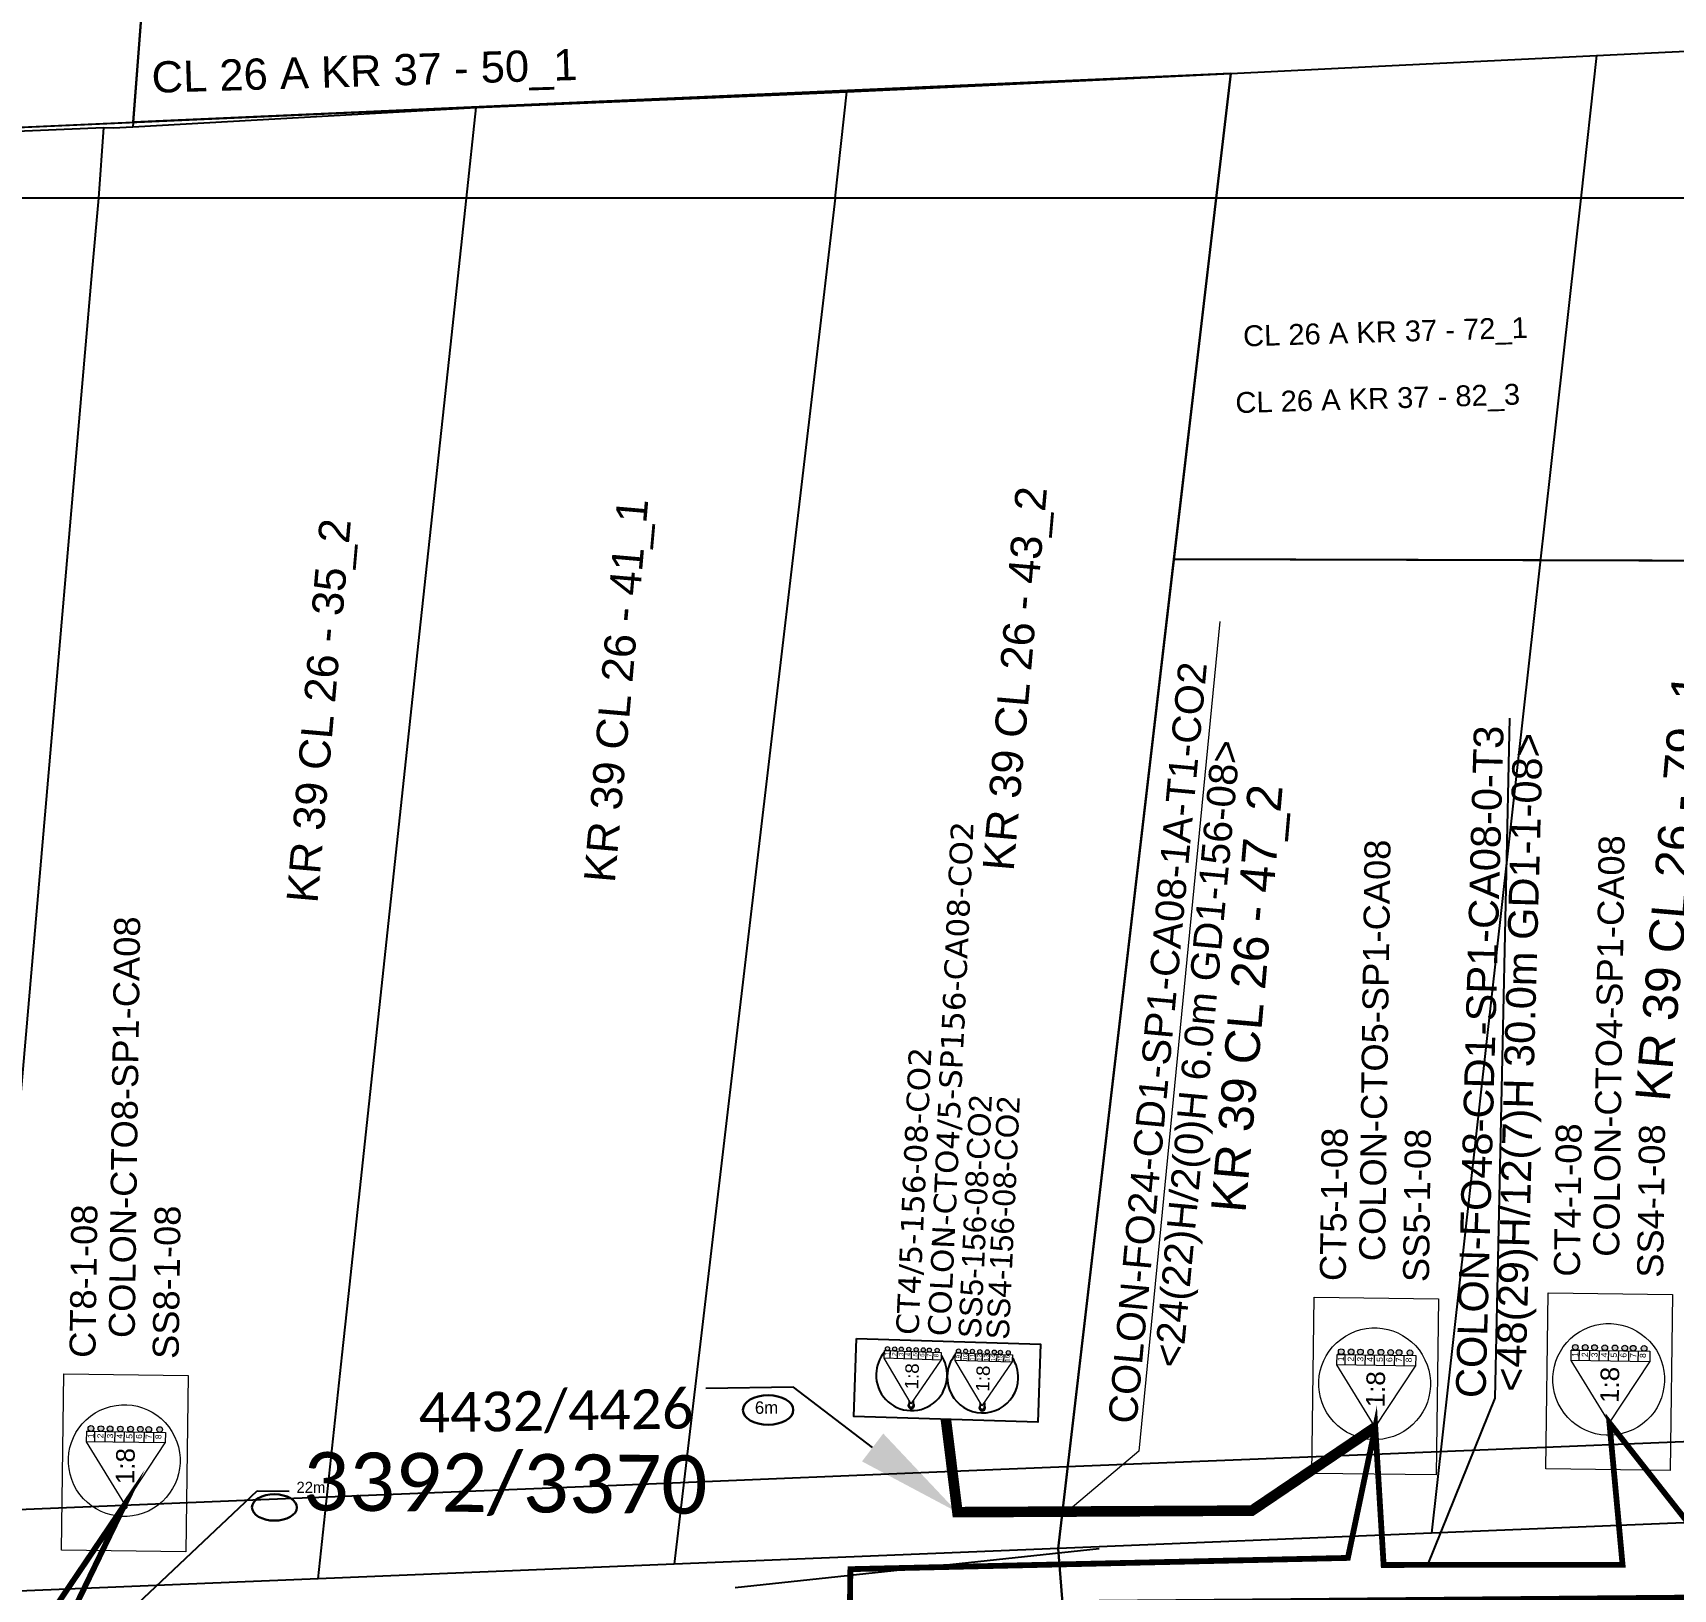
# Model space of a CAD drawing. Header units: millimetres. Extents: x -76.52126 to -76.51707, y 3.41842 to 3.42185.
# Drawn here: x -76.5199761 to -76.5197236, y 3.4195018 to 3.4197413 of the extents above; entities that cross this region are included whole.
import ezdxf
from ezdxf import colors
from ezdxf.entities.mleader import LeaderData, LeaderLine
from ezdxf.enums import TextEntityAlignment as Align
from ezdxf.math import Vec2, Vec3

# ---------------------------------------------------------------- set-up
doc = ezdxf.new("R2010")
doc.units = ezdxf.units.MM
for name, color, linetype in [('ABSCISA 24H - COUBICADO', 3, 'Continuous'), ('ABSCISA 48H', 1, 'Continuous'), ('CARTOGRAFIA', 252, 'Continuous'), ('COBERTURA CTO', 30, 'Continuous'), ('CTO CAMARA 16 PUERTOS - COUBICADO', 1, 'Continuous'), ('MARQUILLA F.O 48', 1, 'Continuous'), ('PLACAS ZONA ABIERTA', 8, 'Continuous'), ('Predios_Cali_ATP', 251, 'Continuous'), ('RESERVA F.O 24', 3, 'Continuous'), ('RESERVA F.O 24 - COUBICADO', 3, 'Continuous'), ('RESERVA F.O 48', 1, 'Continuous')]:
    doc.layers.add(name, color=color, linetype=linetype)
for name, color, linetype, lineweight in [('CB 24 H CAN - COUBICADO', 3, 'Continuous', 0), ('CB 48 H CAN', 1, 'Continuous', 60), ('CTO CAMARA', 1, 'Continuous', 15), ('MARQUILLA F.O 24', 3, 'Continuous', 0), ('MARQUILLA F.O 24 - COUBICADO', 3, 'Continuous', 0)]:
    doc.layers.add(name, color=color, linetype=linetype, lineweight=lineweight)
doc.styles.add('Arial', font='arial.ttf')
doc.styles.add('BOOK', font='BKANT.TTF')
doc.styles.add('Legend', font='calibri.ttf')
doc.styles.get("Standard").update_dxf_attribs({"font": 'arial.ttf'})
doc.styles.add('style2', font='verdana.ttf', dxfattribs={"height": 0.1})
doc.styles.add('TXT CTO Y SS', font='arial.ttf', dxfattribs={"height": 0.5})

# ---------------------------------------------------------------- blocks, each defined once
blk = doc.blocks.new('*U25')
at = {"layer": 'CTO CAMARA', "lineweight": 0}
h = blk.add_hatch(color=256, dxfattribs=at)
h.dxf.hatch_style = 1
edge = h.paths.add_edge_path()
edge.add_arc((1.325059926928549, -0.06775560511829948), 0.05471359921872897, -0.1242499693410087, 359.875750030659)
edge = h.paths.add_edge_path()
edge.add_arc((1.324644444462019, -0.259348042553337), 0.05471359921872897, -0.1242499693410087, 359.875750030659)
edge = h.paths.add_edge_path()
edge.add_arc((1.324257713577772, -0.4376821931209696), 0.05471359921872897, -0.1242499693410087, 359.875750030659)
edge = h.paths.add_edge_path()
edge.add_arc((1.323829743126707, -0.6350332451515994), 0.05471359921872897, -0.1242499693410087, 359.875750030659)
edge = h.paths.add_edge_path()
edge.add_arc((1.323402879320893, -0.8318739871731067), 0.05471359921872897, -0.1242499693410087, 359.875750030659)
edge = h.paths.add_edge_path()
edge.add_arc((1.322995082815996, -1.019922178480793), 0.05471359921872897, -0.1242499693410087, 359.875750030659)
edge = h.paths.add_edge_path()
edge.add_arc((1.322645065001555, -1.181326742130707), 0.05471359921872897, -0.1242499693410087, 359.875750030659)
edge = h.paths.add_edge_path()
edge.add_arc((1.322190041540005, -1.391152814495636), 0.05471359921872897, -0.1242499693410087, 359.875750030659)
h = blk.add_hatch(color=1, dxfattribs=at)
h.dxf.hatch_style = 1
edge = h.paths.add_edge_path()
edge.add_arc((-0.1690040834108331, -0.7473289078032774), 0.05194566183112925, -0.1242499693410087, 359.875750030659)
at = {"layer": 'CTO CAMARA', "color": 1, "lineweight": 0}
for p, q in [((-0.1196403941688686, -0.7434000519422153), (1.070323072090815, 0.01119598443480463)), ((1.067039100031804, -1.503150015554647), (1.070323072090815, 0.01119598443480463)), ((1.070323072090815, 0.01119598443480463), (1.270505792351454, 0.01076187330033385)), ((1.270505792351454, 0.01076187330033385), (1.267221820292442, -1.503584126689114)), ((1.270164294645745, -0.1467137919467252), (1.270505792351454, 0.01076187330033385)), ((1.069981574385107, -0.146279680812258), (1.270164294645745, -0.1467137919467252)), ((1.069141671512824, -0.5335861292730417), (1.269324391773463, -0.534020240407509)), ((1.069547778529217, -0.346317015897176), (1.269730498789856, -0.3467511270316468)), ((-0.1196403941688686, -0.7434000519422153), (1.067039100031804, -1.503150015554647)), ((1.068338687597848, -0.9038680494142906), (1.268521407858486, -0.9043021605487578)), ((1.068754023218143, -0.7123433275392461), (1.268936743478782, -0.7127774386737133)), ((1.067914120345849, -1.099649776005569), (1.268096840606487, -1.100083887140036)), ((1.267221820292442, -1.503584126689114), (1.067039100031804, -1.503150015554647)), ((1.067517243447265, -1.282662582770955), (1.267699963707903, -1.283096693905422))]:
    blk.add_line(p, q, dxfattribs=at)
at = {"layer": 'CTO CAMARA', "color": 2, "lineweight": 0, "true_color": 0xf1eb1f}
blk.add_lwpolyline([(-1.022835817502695, 0.4658907759245174), (2.366642744115293, 0.4658907759245174), (2.366642744115293, -1.927156167135918), (-1.022835817502695, -1.927156167135918)], close=True, dxfattribs=at)
at = {"layer": 'CTO CAMARA', "color": 1, "lineweight": 0}
for centre in [(1.324633031597883, -0.259687046993113), (1.325048514064401, -0.06809460956361768), (1.323818330262583, -0.6353722495858332), (1.324246300713624, -0.4380211975662878), (1.323391466456769, -0.8322129916073404), (1.322633652137418, -1.181665746570483), (1.322983669951871, -1.020261182915027), (1.32217862867588, -1.39149181892987)]:
    blk.add_circle(centre, 0.05471359921872897, dxfattribs=at)
at = {"layer": 'CTO CAMARA', "color": 2, "lineweight": 0, "true_color": 0xf1eb1f}
blk.add_ellipse((0.7157520878451802, -0.7186585830625329), major_axis=(-0.572424804231445, 0.9095449614430965), ratio=0.9999999690973763, start_param=4.159629210123316, end_param=10.4428145173029, dxfattribs=at)
at = {"layer": 'CTO CAMARA', "lineweight": 0, "attachment_point": 1, "rotation": 359.875750030659}
for s, width, heights, insert, char_height in [('\\pxsm0.95;1\\P2\\P3\\P4\\P5\\P6\\P7\\P8', 12.01395749957801, [52.35627762601921], (1.139897655768249, -0.008004694905688226), 0.1174596764261007), ('1:8', 8.215003159624752, [0], (0.2624398250029696, -0.5588999283113925), 0.3585048917005609)]:
    blk.add_mtext_dynamic_manual_height_columns(s, width=width, gutter_width=4.760265510852324, heights=heights, dxfattribs=dict(at, insert=insert, char_height=char_height))
at = {"layer": 'CTO CAMARA', "lineweight": 0, "style": 'TXT CTO Y SS'}
for tag, p in [('CTONAME', (2.681369665861634, -0.136703881034486)), ('OSPCTONAME', (3.073088283560687, -0.8875995007968848)), ('SSNAME', (2.682492887513054, -1.73835638889818))]:
    blk.add_attdef(tag, p, '', height=0.5, dxfattribs=at)
blk = doc.blocks.new('MARQUILLA 48')
at = {"layer": 'MARQUILLA F.O 48', "style": 'Arial'}
for tag, height, oblique, p in [('IDENTIFICACIONCABLEFIBRA', 0.6981626117769965, 1.383453351877506e-09, (0.3252243008605546, 0.455078197351213)), ('CAPACIDADFIBRA', 0.6981626116966987, 8.300879983380582e-09, (0.7589297094523317, -0.3801462341225488)), ('NOMENCLATURA_ATP', 0.6981626116966987, 8.300879983380582e-09, (0.7589297094523317, -1.265373848670606))]:
    blk.add_attdef(tag, text='', height=height, rotation=0.262482242486606, dxfattribs=dict(at, oblique=oblique)).set_placement(p, align=Align.MIDDLE)
blk = doc.blocks.new('RESERVA 48')
at = {"layer": 'RESERVA F.O 48', "color": 240, "linetype": 'ByBlock', "lineweight": 30, "true_color": 0xed1f24}
blk.add_ellipse((0, 0), major_axis=(1.155851281713483, 0.0003712607545550343), ratio=0.5873088644412812, dxfattribs=at)
at = {"layer": 'RESERVA F.O 48', "color": 1, "lineweight": 0, "style": 'BOOK'}
blk.add_attdef('RESERVA', (1.129388771834783, 0.7587690510554239), '', height=0.5725093120969081, rotation=0.03902316617520105, dxfattribs=at)
blk = doc.blocks.new('CTO CAMARA 16 - COUBICABLE')
at = {"layer": 'CTO CAMARA 16 PUERTOS - COUBICADO', "lineweight": 0}
h = blk.add_hatch(color=1, dxfattribs=at)
h.dxf.hatch_style = 1
edge = h.paths.add_edge_path()
edge.add_arc((-18.4327449179691, 75.45752586268645), 0.6260126671839604, 89.87575003065902, 449.8757500306591)
edge = h.paths.add_edge_path()
edge.add_arc((-16.24061545685254, 75.45277206672472), 0.6260126671839604, 89.87575003065902, 449.8757500306591)
edge = h.paths.add_edge_path()
edge.add_arc((-14.20018238644843, 75.44834723568056), 0.6260126671839604, 89.87575003065902, 449.8757500306591)
edge = h.paths.add_edge_path()
edge.add_arc((-11.94216499739559, 75.4434505568388), 0.6260126671839604, 89.87575003065902, 449.8757500306591)
edge = h.paths.add_edge_path()
edge.add_arc((-9.689986385812517, 75.43856653982584), 0.6260126671839604, 89.87575003065902, 449.8757500306591)
edge = h.paths.add_edge_path()
edge.add_arc((-7.538408871616411, 75.43390068377994), 0.6260126671839604, 89.87575003065902, 449.8757500306591)
edge = h.paths.add_edge_path()
edge.add_arc((-5.691677842609352, 75.42989591003425), 0.6260126671839604, 89.87575003065902, 449.8757500306591)
edge = h.paths.add_edge_path()
edge.add_arc((-3.290925907407654, 75.42468970070331), 0.6260126671839604, 89.87575003065902, 449.8757500306591)
h = blk.add_hatch(color=1, dxfattribs=at)
h.dxf.hatch_style = 1
edge = h.paths.add_edge_path()
edge.add_arc((3.213415366044501, 75.45752586268645), 0.6260126671839604, 89.87575003065902, 449.8757500306591)
edge = h.paths.add_edge_path()
edge.add_arc((5.405544827161066, 75.45277206672472), 0.6260126671839604, 89.87575003065902, 449.8757500306591)
edge = h.paths.add_edge_path()
edge.add_arc((7.445977897565172, 75.44834723568056), 0.6260126671839604, 89.87575003065902, 449.8757500306591)
edge = h.paths.add_edge_path()
edge.add_arc((9.703995286610734, 75.4434505568388), 0.6260126671839604, 89.87575003065902, 449.8757500306591)
edge = h.paths.add_edge_path()
edge.add_arc((11.95617389820109, 75.43856653982584), 0.6260126671839604, 89.87575003065902, 449.8757500306591)
edge = h.paths.add_edge_path()
edge.add_arc((14.10775141239719, 75.43390068377994), 0.6260126671839604, 89.87575003065902, 449.8757500306591)
edge = h.paths.add_edge_path()
edge.add_arc((15.95448244140425, 75.42989591003425), 0.6260126671839604, 89.87575003065902, 449.8757500306591)
edge = h.paths.add_edge_path()
edge.add_arc((18.35523437659867, 75.42468970070331), 0.6260126671839604, 89.87575003065902, 449.8757500306591)
at = {"layer": 'CTO CAMARA 16 PUERTOS - COUBICADO', "color": 1, "lineweight": 0}
for p, q in [((-19.33607966217096, 72.54292144615829), (-19.3311127239067, 74.83333773066624)), ((-10.70227227014402, 58.92780173183201), (-19.33607966217096, 72.54292144615829)), ((-2.009495558224444, 72.50534745839468), (-19.33607966217096, 72.54292144615829)), ((-19.3311127239067, 74.83333773066624), (-2.004528619967459, 74.795763742899)), ((-17.52933469019627, 74.82943044083731), (-19.3311127239067, 74.83333773066624)), ((-17.53430162845325, 72.539014156333), (-17.52933469019627, 74.82943044083731)), ((-15.24554878709023, 72.53405082537574), (-15.24058184883324, 74.82446710988006)), ((-13.10288519303867, 72.52940429982846), (-13.09791825478169, 74.81982058433641)), ((-11.05761176809756, 72.52496897211677), (-11.05264482984057, 74.81538525662108)), ((-10.70227227014402, 58.92780173183201), (-2.009495558224444, 72.50534745839468)), ((-8.866257083253004, 72.52021685631553), (-8.861290144996019, 74.81063314081985)), ((-6.626195332617499, 72.51535911561223), (-6.621228394360514, 74.80577540012018)), ((-4.53223081689066, 72.51081819764295), (-4.527263878633676, 74.8012344821509)), ((-2.004528619967459, 74.795763742899), (-2.009495558224444, 72.50534745839468)), ((2.310080621842644, 72.54292144615829), (2.315047560099629, 74.83333773066624)), ((10.94388801386958, 58.92780173183201), (2.310080621842644, 72.54292144615829)), ((19.63666472578916, 72.50534745839468), (2.310080621842644, 72.54292144615829)), ((2.315047560099629, 74.83333773066624), (19.64163166404614, 74.795763742899)), ((4.116825593817339, 74.82943044083731), (2.315047560099629, 74.83333773066624)), ((4.111858655560354, 72.539014156333), (4.116825593817339, 74.82943044083731)), ((6.400611496923375, 72.53405082537574), (6.40557843518036, 74.82446710988006)), ((8.54327509097493, 72.52940429982846), (8.548242029231915, 74.81982058433641)), ((10.58854851591605, 72.52496897211677), (10.59351545417303, 74.81538525662108)), ((10.94388801386958, 58.92780173183201), (19.63666472578916, 72.50534745839468)), ((12.7799032007606, 72.52021685631553), (12.78487013901758, 74.81063314081985)), ((15.01996495138883, 72.51535911561223), (15.02493188964581, 74.80577540012018)), ((17.11392946712294, 72.51081819764295), (17.11889640537993, 74.8012344821509)), ((19.64163166404614, 74.795763742899), (19.63666472578916, 72.50534745839468))]:
    blk.add_line(p, q, dxfattribs=at)
at = {"layer": 'CTO CAMARA 16 PUERTOS - COUBICADO', "color": 7}
blk.add_lwpolyline([(-28.00297183911038, 78.28677444665522), (28.04693996674905, 78.28677444665522), (28.04693996674905, 54.54564875767625), (-28.00297183911038, 54.54564875767625)], close=True, dxfattribs=at)
for points in [[(-19.33218446738326, 74.33912206279632, 0.1680972133465431), (-21.64616028400633, 67.65075848565175, 0.9999999999999999), (0, 67.65075848565175, 0.153551029693555), (-1.94851839736256, 73.84601615590984, 0.1369944687090537)], [(2.313975816624615, 74.33912206278775, 0.1680972133462929), (0, 67.65075848565175, 0.9999999999999999), (21.6461602840136, 67.65075848565175, 0.1559273338846578), (19.63975013581785, 73.92813006781034, 0.1369944687090537)], [(-11.26530423280929, 59.04644875967642, 2.61803398874988), (-10.06947555021907, 59.04644875967642)], [(-10.06947555021907, 59.91618860579911), (-10.06947555021907, 58.37796020375026, -0.9999999999999999), (-11.26530423280929, 58.37796020375026), (-11.26530423280929, 59.81567740783066)], [(10.38085605120432, 59.04644875967642, 2.61803398874988), (11.57668473379454, 59.04644875967642)], [(11.57668473379454, 59.91618860579911), (11.57668473379454, 58.37796020375026, -0.9999999999999999), (10.38085605120432, 58.37796020375026), (10.38085605120432, 59.81567740783066)]]:
    blk.add_lwpolyline(points, format="xyb", dxfattribs=at)
at = {"layer": 'CTO CAMARA 16 PUERTOS - COUBICADO', "color": 1, "lineweight": 0}
for centre in [(-18.42886615509633, 75.45739528093691), (-16.23673669404525, 75.45264148497517), (-14.19630362357566, 75.44821665393101), (-11.93828623466106, 75.44331997508925), (-9.686107623070711, 75.4384359580763), (-7.534530108874606, 75.4337701020304), (-5.687799079802062, 75.4297653282847), (-3.287047144665848, 75.42455911895377), (3.217294128909998, 75.45739528093691), (5.409423589961079, 75.45264148497517), (7.449856660430669, 75.44821665393101), (9.70787404935254, 75.44331997508925), (11.96005266094289, 75.4384359580763), (14.11163017513172, 75.4337701020304), (15.95836120421154, 75.4297653282847), (18.35911313934048, 75.42455911895377)]:
    blk.add_circle(centre, 0.6260126671839604, dxfattribs=at)
at = {"layer": 'CTO CAMARA 16 PUERTOS - COUBICADO', "color": 1, "lineweight": 0, "attachment_point": 1, "rotation": 89.87575003065903}
for s, width, heights, insert, char_height in [('\\pxsm0.95;1\\P2\\P3\\P4\\P5\\P6\\P7\\P8', 137.4592365543209, [599.0410696518165], (-19.11639262535755, 73.33896797422494), 1.343929962130838), ('1:8', 93.9930129312524, [0], (-12.8132541126688, 63.29942159412167), 4.101879727465289), ('\\pxsm0.95,qc;9\\P10\\P11\\P12\\P13\\P14\\P15\\P16', 2.229324925298585, [599.0410696518165], (2.529767658656056, 72.56049175422515), 1.343929962130838), ('1:8', 93.9930129312524, [0], (8.832906171344803, 63.29942159412167), 4.101879727465289)]:
    blk.add_mtext_dynamic_manual_height_columns(s, width=width, gutter_width=54.46518875571257, heights=heights, dxfattribs=dict(at, insert=insert, char_height=char_height))
at = {"layer": 'CTO CAMARA 16 PUERTOS - COUBICADO', "color": 1, "lineweight": 0}
for tag, p, style in [('OSPCTONAME', (-10.26945056155091, 79.65475083117781), 'style2'), ('OSPSSNAME1', (8.775803568663832, 79.50192641382091), 'TXT CTO Y SS'), ('OSPSSNAME2', (17.29099855644017, 79.50192641382091), 'TXT CTO Y SS'), ('ATP', (-0.5999598631970002, 79.71329197363957), 'style2')]:
    blk.add_attdef(tag, p, '', height=6.866455078124997, rotation=90, dxfattribs=dict(at, style=style))
blk = doc.blocks.new('MARQUILLA 24')
at = {"layer": 'MARQUILLA F.O 24', "style": 'Arial'}
for tag, oblique, p in [('IDENTIFICACIONCABLEFIBRA', 8.300879983380582e-09, (-0.1815160179795968, 0.4101931208408545)), ('CAPACIDADFIBRA', 1.383453351877506e-09, (-0.2074468646844706, -0.5398237440824574))]:
    blk.add_attdef(tag, text='', height=0.7, dxfattribs=dict(at, oblique=oblique)).set_placement(p, align=Align.MIDDLE)
blk = doc.blocks.new('RESERVA 24')
at = {"layer": 'RESERVA F.O 24', "color": 3, "linetype": 'ByBlock', "lineweight": 30}
blk.add_ellipse((0, 0), major_axis=(1.155851281713483, 0.0003712607545550343), ratio=0.5873088644412812, dxfattribs=at)
at = {"layer": 'RESERVA F.O 24', "lineweight": 0, "style": 'BOOK'}
blk.add_attdef('RESERVA', (1.280572414631024, 0.8326158835552633), '', height=0.5725093120969081, rotation=0.03902316826273409, dxfattribs=at)

msp = doc.modelspace()

# ---------------------------------------------------------------- linework, layer by layer
at = {"layer": 'CARTOGRAFIA'}
for points in [[(-76.51966438034823, 3.419965064199881), (-76.51966582935519, 3.419916877802701), (-76.51967621544999, 3.419915680791258), (-76.51967944646994, 3.419862976373646), (-76.51967059039261, 3.419860330340692), (-76.51967369513103, 3.419803656859097), (-76.51967640445027, 3.419754201476702), (-76.51967649445386, 3.419753229466972), (-76.51967883447459, 3.419728011259816), (-76.5196939405704, 3.419565397041391), (-76.51969948063005, 3.419525401626255), (-76.51976966312021, 3.419522528379697), (-76.51982711045811, 3.419520176470054), (-76.51988627684285, 3.419517754216452), (-76.51994105147413, 3.419515511766316), (-76.51999345894536, 3.419513366202831), (-76.52004831428157, 3.419511120463961), (-76.52010396186769, 3.419508842245217), (-76.52015614426445, 3.419506705907646), (-76.52021279983263, 3.419504386448774)], [(-76.51995680503973, 3.419778382711796), (-76.51996074345737, 3.419726827109683)], [(-76.51973539083923, 3.419737786127937), (-76.51966764729372, 3.419741080128572)], [(-76.51979172230716, 3.41973505010594), (-76.51976997818059, 3.419736104130264)], [(-76.51976997818059, 3.419736104130264), (-76.51973539083923, 3.419737786127937)], [(-76.51973539083923, 3.419737786127937), (-76.51973783886427, 3.41971586195052)], [(-76.51983532779053, 3.41973292866953), (-76.51979172230716, 3.41973505010594)], [(-76.51979396333121, 3.41971586195052), (-76.51979172230716, 3.41973505010594)], [(-76.51990790425992, 3.419729785048387), (-76.51986123188766, 3.419731765331219)], [(-76.51986123188766, 3.419731765331219), (-76.51985084379925, 3.419732206079628)], [(-76.5198526168046, 3.41971586195052), (-76.51985084379925, 3.419732206079628)], [(-76.51985084379925, 3.419732206079628), (-76.51983532779053, 3.41973292866953)], [(-76.51996074345737, 3.419726827109683), (-76.51990790425992, 3.419729785048387)], [(-76.51990939827596, 3.41971586195052), (-76.51990790425992, 3.419729785048387)], [(-76.51998598020367, 3.419725856176795), (-76.51996523471684, 3.419726734035633)], [(-76.51996599974012, 3.41971586195052), (-76.51996523471684, 3.419726734035633)], [(-76.51996523471684, 3.419726734035633), (-76.51996376770916, 3.419726680018924)], [(-76.51996376770916, 3.419726680018924), (-76.51996074345737, 3.419726827109683)], [(-76.51963950837165, 3.41971583991892), (-76.52026627349045, 3.41971583991892)], [(-76.51996698388615, 3.419704512329757), (-76.51996599974012, 3.41971586195052)], [(-76.51991186137678, 3.419692911426521), (-76.51990939827596, 3.41971586195052)], [(-76.5198526168046, 3.41971586195052), (-76.5198558626384, 3.419688357812104)], [(-76.51981395005208, 3.419544923687338), (-76.51979396333121, 3.41971586195052)], [(-76.51973783886427, 3.41971586195052), (-76.51974246490357, 3.419674542602136)], [(-76.51996806237224, 3.419692074866019), (-76.51996698388615, 3.419704512329757)], [(-76.51998111951474, 3.419541494557619), (-76.51996806237224, 3.419692074866019)], [(-76.5199166030747, 3.419648729949243), (-76.51991186137678, 3.419692911426521)], [(-76.5198558626384, 3.419688357812104), (-76.51987322292774, 3.419541251773465)], [(-76.51974246490357, 3.419674542602136), (-76.51974507868948, 3.419651160846682)], [(-76.51974507868948, 3.419651160846682), (-76.51975655728387, 3.419548478370983)], [(-76.51991958768707, 3.419620920191504), (-76.5199166030747, 3.419648729949243)], [(-76.51992753341113, 3.41954683155984), (-76.51991958768707, 3.419620920191504)], [(-76.51992850047321, 3.419537831782348), (-76.51992753341113, 3.41954683155984)], [(-76.51975655728387, 3.419548478370983), (-76.51976081596007, 3.419510379012193)], [(-76.51981826332707, 3.419508027160758), (-76.51981395005208, 3.419544923687338)], [(-76.51987322292774, 3.419541251773465), (-76.51987742969726, 3.419505604878053)], [(-76.51993220431399, 3.419503362427916), (-76.51992850047321, 3.419537831782348)], [(-76.51969063348446, 3.419513252287855), (-76.51976081596007, 3.419510379012193)], [(-76.51976081596007, 3.419510379012193), (-76.51981826332707, 3.419508027160758)], [(-76.51981826332707, 3.419508027160758), (-76.51987742969726, 3.419505604878053)], [(-76.51987742969726, 3.419505604878053), (-76.51993220431399, 3.419503362427916)], [(-76.51993220431399, 3.419503362427916), (-76.51998461178522, 3.419501216864431)]]:
    msp.add_lwpolyline(points, dxfattribs=at)
at = {"layer": 'CB 24 H CAN - COUBICADO', "const_width": 1.629947985712686e-06}
msp.add_lwpolyline([(-76.51976946910588, 3.419526701029524), (-76.51978846074557, 3.419513869782642), (-76.51983380195183, 3.419513630139689), (-76.51983557625222, 3.419527930120971)], dxfattribs=at)
at = {"layer": 'CB 48 H CAN', "ltscale": 2, "const_width": 8.916348428658831e-07}
msp.add_lwpolyline([(-76.51962204300227, 3.420314469312111), (-76.51963708978231, 3.420072701685986), (-76.51962480684286, 3.420065667404671), (-76.51964516764757, 3.420055041463478), (-76.5196704525855, 3.419816692862192), (-76.51970858505915, 3.419503736778754), (-76.51971472636558, 3.419503616792067), (-76.5197334260182, 3.419527374490511), (-76.51973140013766, 3.419505527334554), (-76.51976818501939, 3.419505508086158), (-76.51976946910588, 3.419526701029524), (-76.51977368564428, 3.419506591784251), (-76.5198502761487, 3.419504858498865), (-76.51985035173446, 3.419499360493598), (-76.5197156984117, 3.419500530454847), (-76.51971583272608, 3.419476258356568), (-76.51972696314733, 3.419493167331435), (-76.5199765363302, 3.419484781656171), (-76.51996195477044, 3.419514877742027), (-76.51998197958002, 3.419485269151698), (-76.51999307378807, 3.419484590429526), (-76.52001753436898, 3.419516939895007), (-76.51999972873861, 3.419481010584671), (-76.5206902610747, 3.419447458938449)], dxfattribs=at)
at = {"layer": 'COBERTURA CTO'}
for points in [[(-76.52062215512632, 3.419685012003695), (-76.52056990877207, 3.419687799803226), (-76.5205138829271, 3.419690789265017), (-76.52051988606325, 3.419620091085902), (-76.52052594350533, 3.419551883334291), (-76.52039292332228, 3.419549265269209), (-76.52033733651405, 3.419543545175086), (-76.5203284674073, 3.419648091987595), (-76.52018880646136, 3.419651738374681), (-76.52018168335343, 3.419717671503689), (-76.51996069393061, 3.419727518411831), (-76.51995680852923, 3.419778379986722), (-76.51994839949583, 3.419888458181388), (-76.51994448594377, 3.419939688472708), (-76.52022977611813, 3.419926632076907), (-76.5202967948091, 3.419924431811863), (-76.52036583610715, 3.419898632393936), (-76.52061853516096, 3.419886080339323), (-76.52062682909053, 3.419821133751951), (-76.52063515955814, 3.419750446895135)], [(-76.51967518575037, 3.419659933321212), (-76.51974407777124, 3.419660141518191), (-76.51980046123862, 3.419660311913843), (-76.51979172566752, 3.419735047348125), (-76.51996069393061, 3.419727518411831), (-76.51995680852923, 3.419778379993089), (-76.51966485124575, 3.419791504835642), (-76.51955285445291, 3.419825255119006), (-76.51954343136384, 3.419825345140792), (-76.5193142684704, 3.419835874941212), (-76.5193192844319, 3.419785024776841), (-76.51932240254536, 3.41975576632319), (-76.51932516355481, 3.419729858713593), (-76.51933678059248, 3.419617740279476), (-76.51956173430807, 3.419606643742894), (-76.51962311049937, 3.419606133153478), (-76.51962209252378, 3.419658702695754)], [(-76.5201998090626, 3.419403045512238), (-76.52020393983292, 3.419494902824566), (-76.52020383027883, 3.419512673364236), (-76.52018880646136, 3.419651738374681), (-76.52018168335343, 3.419717671503689), (-76.51979172566752, 3.419735047348125), (-76.51979396926907, 3.419715837146553), (-76.51981826660557, 3.419508024165564), (-76.51981147991972, 3.419422229015593)], [(-76.51980046148054, 3.419660311914752), (-76.51967518575037, 3.419659933321212), (-76.51962209252378, 3.419658702695754), (-76.51962311049937, 3.419606133153478), (-76.5195617343881, 3.419606643740165), (-76.51933678059248, 3.419617740279476), (-76.51934477249523, 3.419540314251547), (-76.51934231920785, 3.419489204084469), (-76.5193374151433, 3.41944112240378), (-76.51981147991972, 3.419422229015593), (-76.51981826659829, 3.419508024228319)]]:
    msp.add_lwpolyline(points, close=True, dxfattribs=at)
at = {"layer": 'MARQUILLA F.O 24 - COUBICADO', "color": 3}
msp.add_lwpolyline([(-76.5197933963888, 3.419650675315411), (-76.51980585753923, 3.419523021822189), (-76.51981642493128, 3.419514073727286)], dxfattribs=at)
at = {"layer": 'MARQUILLA F.O 48'}
msp.add_lwpolyline([(-76.51976140401493, 3.419505526488563), (-76.51975103794328, 3.419531152544799), (-76.51974875581288, 3.419635838116255)], dxfattribs=at)
at = {"layer": 'Predios_Cali_ATP'}
msp.add_line((-76.519812, 3.419508), (-76.519868, 3.419502), dxfattribs=at)

# ---------------------------------------------------------------- block references
at = {"layer": 'CTO CAMARA', "xscale": 8e-06, "yscale": 8e-06, "zscale": 8e-06, "rotation": 89.23939970655405}
for p, values in [((-76.51977540307686, 3.419527737014989), {'CTONAME': 'CT5-1-08', 'OSPCTONAME': 'COLON-CTO5-SP1-CA08', 'SSNAME': 'SS5-1-08'}), ((-76.51973935998919, 3.419528410475975), {'CTONAME': 'CT4-1-08', 'OSPCTONAME': 'COLON-CTO4-SP1-CA08', 'SSNAME': 'SS4-1-08'}), ((-76.51996788874142, 3.419515913727492), {'CTONAME': 'CT8-1-08', 'OSPCTONAME': 'COLON-CTO8-SP1-CA08', 'SSNAME': 'SS8-1-08'})]:
    msp.add_blockref('*U25', p, dxfattribs=at).add_auto_attribs(values)
at = {"layer": 'CTO CAMARA 16 PUERTOS - COUBICADO'}
ref = msp.add_blockref('CTO CAMARA 16 - COUBICABLE', (-76.5198364565643, 3.419500365336351), dxfattribs=dict(at, xscale=5.056101870489358e-07, yscale=5.056101870489358e-07, zscale=5.056101870489358e-07, rotation=358.1939096573451))
ref.add_attrib('OSPSSNAME2', 'SS4-156-08-CO2', (-76.5198258901526, 3.419540121845504), dxfattribs={"layer": '0', "color": 1, "lineweight": 0, "height": 3.4717496364139e-06, "rotation": 87.38637625720925, "style": 'TXT CTO Y SS'})
ref.add_attrib('OSPSSNAME1', 'SS5-156-08-CO2', (-76.51983019104273, 3.419540318172597), dxfattribs={"layer": '0', "color": 1, "lineweight": 0, "height": 3.4717496364139e-06, "rotation": 87.38637625720925, "style": 'TXT CTO Y SS'})
ref.add_attrib('ATP', 'COLON-CTO4/5-SP156-CA08-CO2', (-76.5198349217169, 3.419540641093153), dxfattribs={"layer": '0', "color": 1, "lineweight": 0, "height": 3.4717496364139e-06, "rotation": 87.38637625720925, "style": 'style2'})
ref.add_attrib('OSPCTONAME', 'CT4/5-156-08-CO2', (-76.51983980697584, 3.419540834467842), dxfattribs={"layer": '0', "color": 1, "lineweight": 0, "height": 3.4717496364139e-06, "rotation": 87.38637625720925, "style": 'style2'})
at = {"layer": 'MARQUILLA F.O 24 - COUBICADO'}
ref = msp.add_blockref('MARQUILLA 24', (-76.51979945727219, 3.419583170180498), dxfattribs=dict(at, xscale=6.273391428089379e-06, yscale=6.273391428089379e-06, zscale=6.273391428089379e-06, rotation=84.8694026828306))
ref.add_attrib('CAPACIDADFIBRA', '<24(22)H/2(0)H 6.0m GD1-156-08>', dxfattribs={"height": 4.37984734363056e-06, "rotation": 84.69900850919042, "style": 'Arial'}).set_placement((-76.51979634505629, 3.41958413554057), align=Align.MIDDLE)
ref.add_attrib('IDENTIFICACIONCABLEFIBRA', 'COLON-FO24-CD1-SP1-CA08-1A-T1-CO2', dxfattribs={"height": 4.3798473441343e-06, "rotation": 84.69900850919042, "style": 'Arial'}).set_placement((-76.51980299026131, 3.419585862502227), align=Align.MIDDLE)
at = {"layer": 'MARQUILLA F.O 48'}
ref = msp.add_blockref('MARQUILLA 48', (-76.51975047872844, 3.419580706585186), dxfattribs=dict(at, xscale=6.565163321307179e-06, yscale=6.565163321307179e-06, zscale=6.565163321307179e-06, rotation=88.1841131574324))
ref.add_attrib('CAPACIDADFIBRA', '<48(29)H/12(7)H 30.0m GD1-1-08>', dxfattribs={"height": 4.5835515706192e-06, "rotation": 88.44659539991899, "style": 'Arial'}).set_placement((-76.51974674960886, 3.419582830072962), align=Align.MIDDLE)
ref.add_attrib('IDENTIFICACIONCABLEFIBRA', 'COLON-FO48-CD1-SP1-CA08-0-T3', dxfattribs={"height": 4.583551571146367e-06, "rotation": 88.44659539991899, "style": 'Arial'}).set_placement((-76.51975339723232, 3.419582935336142), align=Align.MIDDLE)
at = {"layer": 'RESERVA F.O 24 - COUBICADO'}
ref = msp.add_blockref('RESERVA 24', (-76.51986294669146, 3.419529353553872), dxfattribs=dict(at, xscale=3.360195277488809e-06, yscale=3.360195277488809e-06, zscale=3.360195277488809e-06))
ref.add_attrib('RESERVA', '6m', (-76.5198649746462, 3.4195287588988), dxfattribs={"color": 1, "lineweight": 0, "height": 1.923743086826398e-06, "rotation": 0.1632707789883213, "style": 'BOOK'})
at = {"layer": 'RESERVA F.O 48', "xscale": 2.991453189871018e-06, "yscale": 2.991453189871018e-06, "zscale": 2.991453189871018e-06, "rotation": 359.6741846657443}
msp.add_blockref('RESERVA 48', (-76.51993895195506, 3.419514355844923), dxfattribs=at).add_auto_attribs({'RESERVA': '22m'})

# ---------------------------------------------------------------- texts
at = {"layer": 'PLACAS ZONA ABIERTA'}
for s, height, rotation, p in [('CL 26 A KR 37 - 50_1', 4.800003774486182e-06, 1.739961499513439, (-76.51995778938611, 3.419732041331387)), ('CL 26 A KR 37 - 72_1', 3.207939865117072e-06, 1.739961499513439, (-76.51978977619419, 3.419693021726919)), ('CL 26 A KR 37 - 82_3', 3.207939865117072e-06, 1.739961499513439, (-76.51979095814076, 3.419682760277458)), ('KR 39 CL 26 - 43_2', 4.800003774486182e-06, 84.99999751972618, (-76.5198251573721, 3.419612179845151)), ('KR 39 CL 26 - 41_1', 4.800003774486182e-06, 84.99999751972618, (-76.51988655045146, 3.419610375144995)), ('KR 39 CL 26 - 35_2', 4.800003774486182e-06, 84.99999751972618, (-76.51993232863, 3.419607243527088)), ('KR 39 CL 26 - 79_1', 5.346566441861787e-06, 84.99999751972621, (-76.51972415291951, 3.419576686351227)), ('KR 39 CL 26 - 47_2', 5.346566441861787e-06, 84.99999751972621, (-76.51978946430417, 3.419559596924672))]:
    msp.add_text(s, height=height, rotation=rotation, dxfattribs=at).set_placement(p)

# ---------------------------------------------------------------- leaders
at = {"layer": 'ABSCISA 24H - COUBICADO'}
ml = msp.add_multileader_mtext('Standard', dxfattribs=at)
ml.set_content('4432/4426', color=256, style='Legend')
ml.set_leader_properties()
ml.build(insert=Vec2(0, 0))
ml.multileader.update_dxf_attribs({"text_left_attachment_type": 2, "text_right_attachment_type": 2, "dogleg_length": 0.36, "arrow_head_size": 1.641678828187026e-05})
ctx = ml.context
ctx.base_point, ctx.char_height, ctx.arrow_head_size, ctx.landing_gap_size, ctx.plane_origin, ctx.plane_x_axis, ctx.plane_y_axis = Vec3(-76.51991878369407, 3.419531965771102), 6.111660757328989e-06, 1.641678828187026e-05, 2.052098535233783e-06, Vec3(-76.51979038925097, 3.419270621298069), Vec3(0.9998845475924838, 0.01519511387828373), Vec3(-1.076081747491061e-15, 7.080944044784991e-14)
ctx.left_attachment, ctx.right_attachment, ctx.text_align_type = 2, 2, 1
notes = []
notes.append((ctx, [(1, (1, 1, 0), (-76.51985902639494, 3.419532873894913), (-0.9998845475924838, -0.01519511387828372), 1.350834785745669e-05, [(0, [(-76.51983380195182, 3.41951363013969)], 0, [])])]))
ctx.mtext.insert, ctx.mtext.text_direction, ctx.mtext.rotation, ctx.mtext.width, ctx.mtext.alignment, ctx.mtext.flow_direction = Vec3(-76.51989565843866, 3.419532317202565), Vec3(0.9998845475924838, 0.01519511387828373), 0.01519569867611692, 2.719293199518177e-15, 2, 5
at = {"layer": 'ABSCISA 48H', "ltscale": 2}
ml = msp.add_multileader_mtext('Standard', dxfattribs=at)
ml.set_content('3392/3370', color=256, style='Legend')
ml.set_leader_properties()
ml.build(insert=Vec2(0, 0))
ml.multileader.update_dxf_attribs({"text_left_attachment_type": 2, "text_right_attachment_type": 2, "dogleg_length": 0.36, "arrow_head_size": 1.5e-05})
ctx = ml.context
ctx.base_point, ctx.char_height, ctx.arrow_head_size, ctx.landing_gap_size, ctx.plane_origin, ctx.plane_x_axis, ctx.plane_y_axis = Vec3(-76.51993665441704, 3.419516859841011), 9e-06, 1.5e-05, 2.326797930947557e-06, Vec3(-76.51934734122912, 3.419412715658972), Vec3(0.9999624058675028, -0.008671035213614092), Vec3(0.008671035213614092, 0.9999624058675028)
ctx.left_attachment, ctx.right_attachment, ctx.text_align_type = 2, 2, 1
notes.append((ctx, [(0, (1, 1, 0), (-76.51994160724492, 3.419516902788771), (0.9999624058675027, -0.008671035213614089), 4.953014079732097e-06, [(0, [(-76.51997555507847, 3.419484889737773)], 0, [])])]))
ctx.mtext.insert, ctx.mtext.text_direction, ctx.mtext.rotation, ctx.mtext.alignment, ctx.mtext.flow_direction = Vec3(-76.5199033959264, 3.419522632826344), Vec3(0.9999624058675028, -0.008671035213614092), 6.274514163304323, 2, 5
for ctx, leaders in notes:
    for number, flags, end, landing, length, lines in leaders:
        leader = LeaderData()
        leader.index, (leader.has_last_leader_line, leader.has_dogleg_vector, leader.attachment_direction) = number, flags
        leader.last_leader_point, leader.dogleg_vector, leader.dogleg_length = Vec3(end), Vec3(landing), length
        for number, points, colour, breaks in lines:
            line = LeaderLine()
            line.index, line.vertices, line.color, line.breaks = number, Vec3.list(points), colors.encode_raw_color(colour), breaks
            leader.lines.append(line)
        ctx.leaders.append(leader)

doc.saveas('drawing.dxf')
